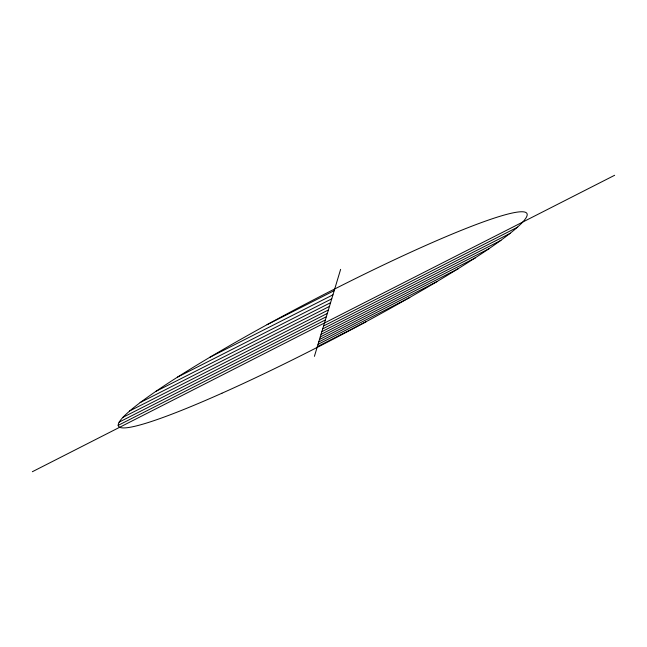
<?xml version="1.0" encoding="UTF-8"?>
<svg xmlns="http://www.w3.org/2000/svg" width="647" height="647" viewBox="0 0 647 647"><rect width="100%" height="100%" fill="white"/><g stroke="black" fill="none" stroke-linecap="round" stroke-linejoin="round"><path stroke-width="0.97" d="M314.402 356.351L340.629 269.346M322.683 328.886L510.37 233.26M321.842 331.676L500.996 240.369M321.025 334.378L489.439 248.513M320.233 336.998L475.424 257.846M319.472 339.529L458.416 268.642M318.728 341.988L437.364 281.445M318.017 344.366L409.786 297.515M317.321 346.679L366.04 321.794M209.903 357.249L332.946 294.83M177.448 377.144L331.741 298.833M155.49 391.597L330.577 302.691M140.124 402.58L329.46 306.395M129.546 411.023L328.385 309.97M122.744 417.444L327.35 313.407M119.072 422.167L326.347 316.723M118.118 425.402L325.384 319.925M32.35 471.728L614.65 175.272M323.549 325.999L517.697 227.121M267.057 324.697L334.208 290.657M221.921 393.23A230.267 21.974 -27.5 0 0 527.192 214.578A230.267 21.974 -27.5 0 0 218.84 351.976A230.267 21.974 -27.5 0 0 221.921 393.23"/></g></svg>
